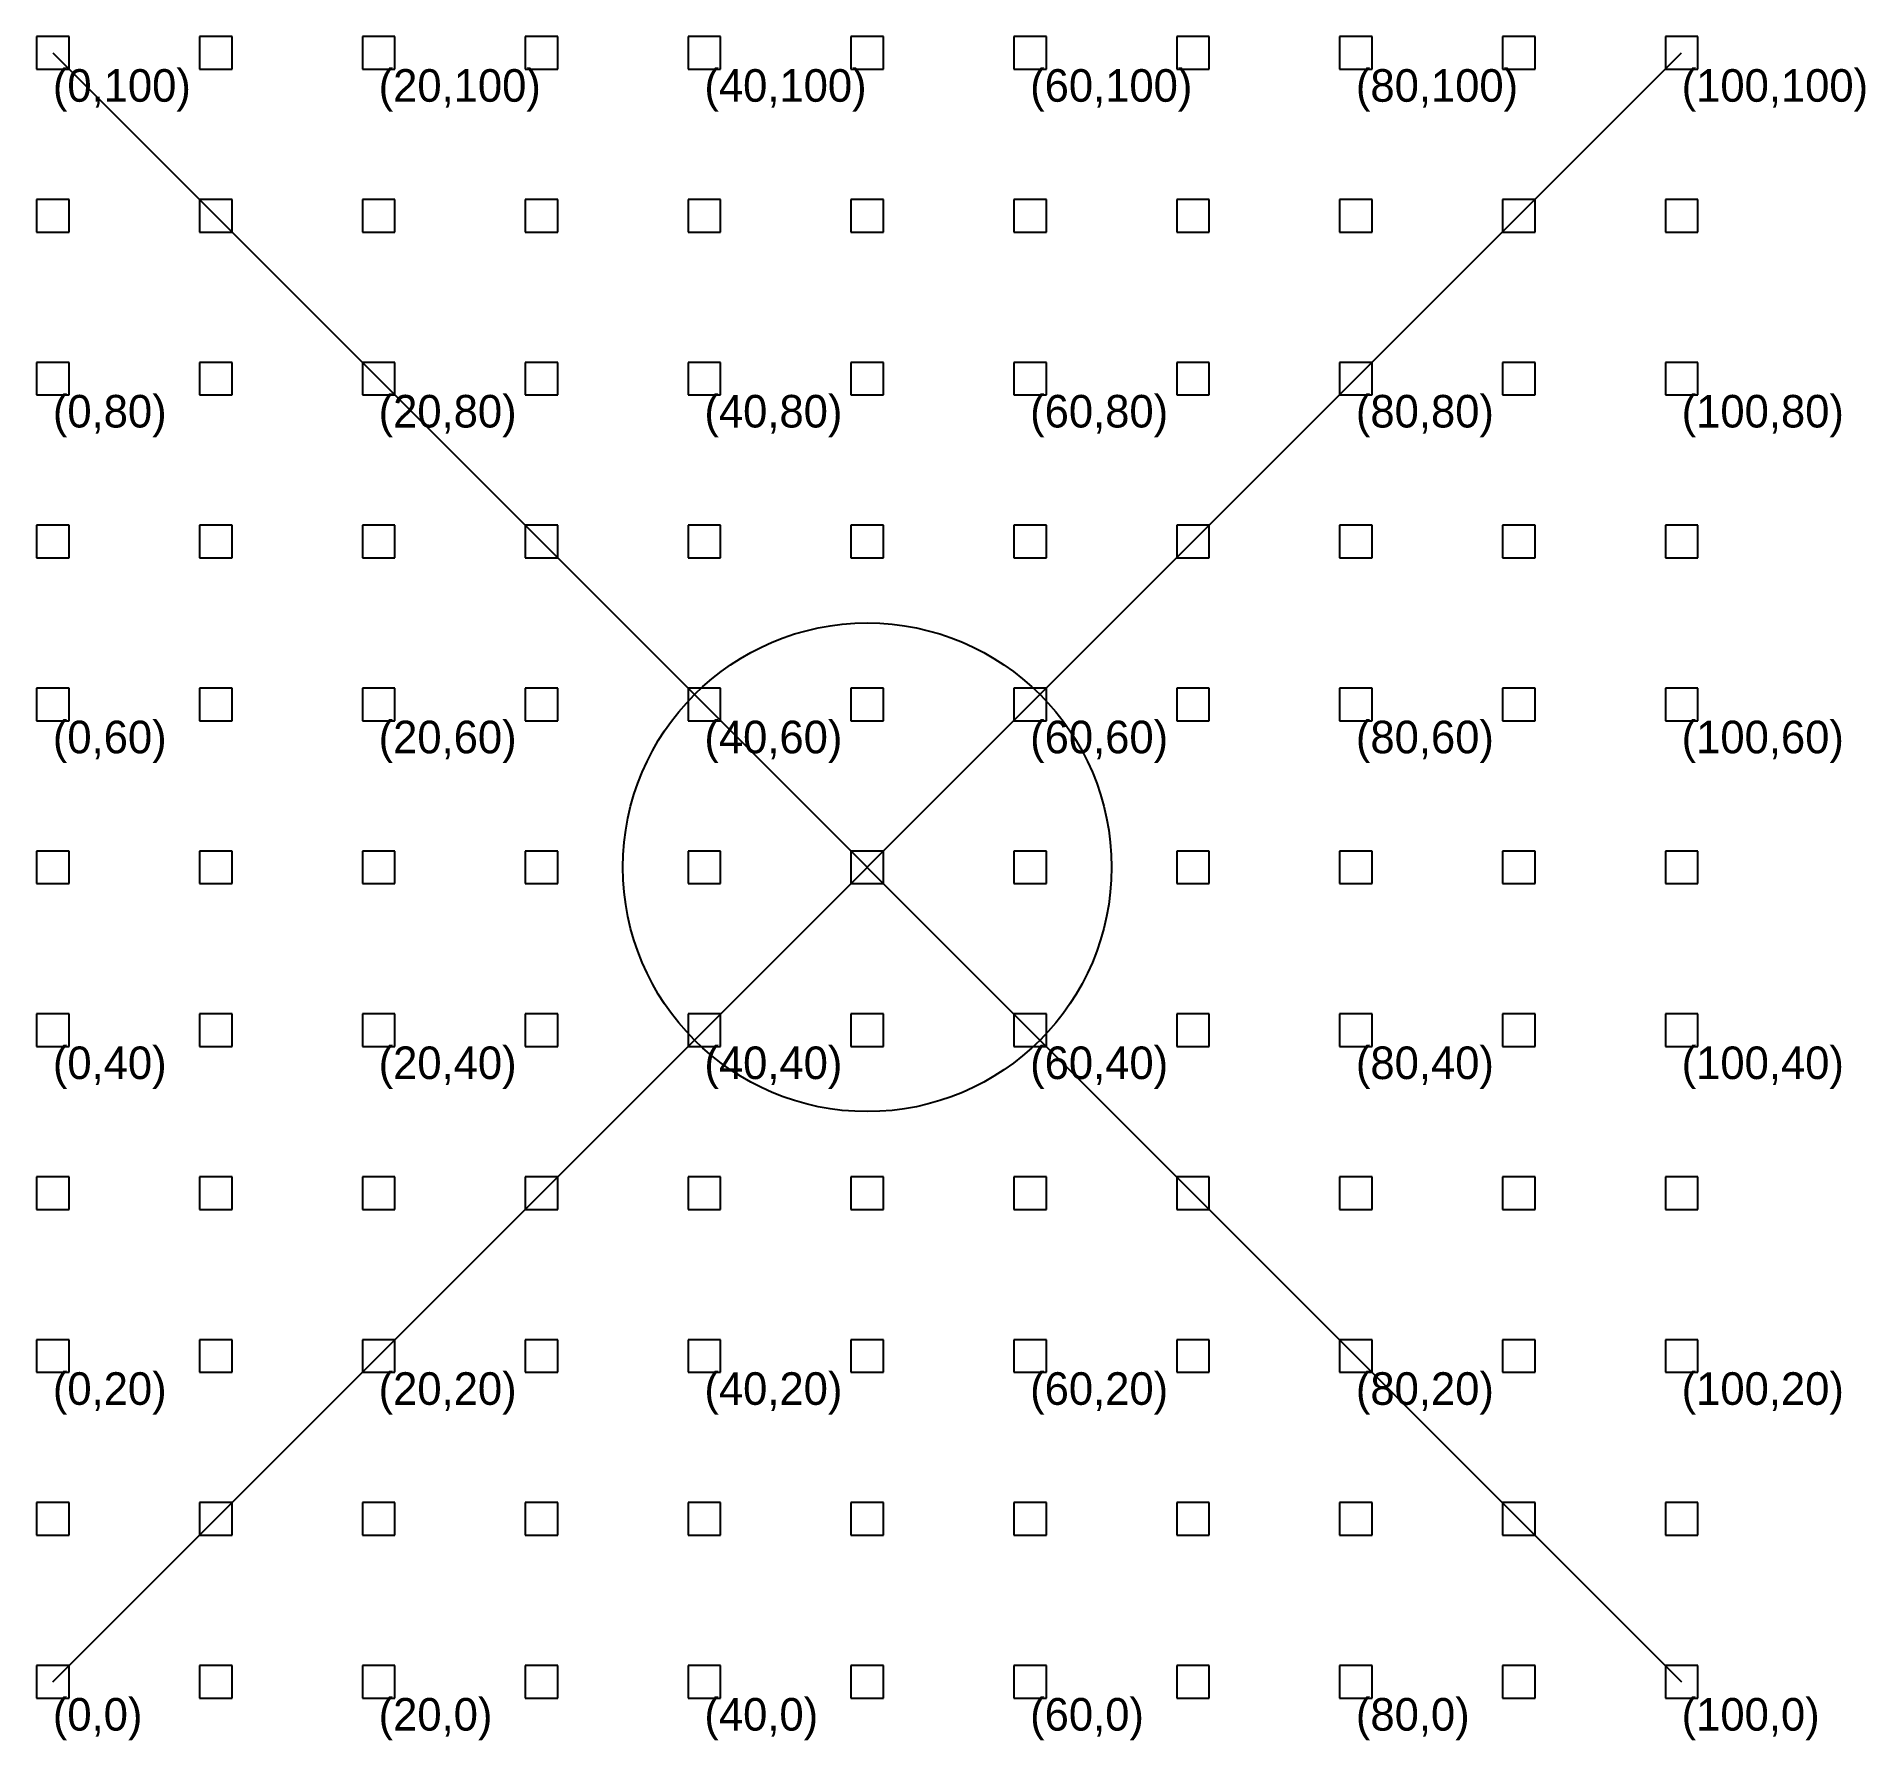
# Model space of a CAD drawing. Header units: metres. Extents: x -1 to 111, y -4 to 101.
import ezdxf

# ---------------------------------------------------------------- set-up
doc = ezdxf.new("R2010")
doc.units = ezdxf.units.M

msp = doc.modelspace()

# ---------------------------------------------------------------- linework, layer by layer
for p, q in [((1, 101), (-1, 101)), ((-1, 101), (-1, 99)), ((0, 0), (100, 100)), ((0, 100), (100, 0)), ((1, 99), (1, 101)), ((11, 101), (9, 101)), ((9, 101), (9, 99)), ((11, 99), (11, 101)), ((21, 101), (19, 101)), ((19, 101), (19, 99)), ((21, 99), (21, 101)), ((31, 101), (29, 101)), ((29, 101), (29, 99)), ((31, 99), (31, 101)), ((41, 101), (39, 101)), ((39, 101), (39, 99)), ((41, 99), (41, 101)), ((51, 101), (49, 101)), ((49, 101), (49, 99)), ((51, 99), (51, 101)), ((61, 101), (59, 101)), ((59, 101), (59, 99)), ((61, 99), (61, 101)), ((71, 101), (69, 101)), ((69, 101), (69, 99)), ((71, 99), (71, 101)), ((81, 101), (79, 101)), ((79, 101), (79, 99)), ((81, 99), (81, 101)), ((91, 101), (89, 101)), ((89, 101), (89, 99)), ((91, 99), (91, 101)), ((101, 101), (99, 101)), ((99, 101), (99, 99)), ((101, 99), (101, 101)), ((-1, 99), (1, 99)), ((9, 99), (11, 99)), ((19, 99), (21, 99)), ((29, 99), (31, 99)), ((39, 99), (41, 99)), ((49, 99), (51, 99)), ((59, 99), (61, 99)), ((69, 99), (71, 99)), ((79, 99), (81, 99)), ((89, 99), (91, 99)), ((99, 99), (101, 99)), ((1, 91), (-1, 91)), ((-1, 91), (-1, 89)), ((1, 89), (1, 91)), ((11, 91), (9, 91)), ((9, 91), (9, 89)), ((11, 89), (11, 91)), ((21, 91), (19, 91)), ((19, 91), (19, 89)), ((21, 89), (21, 91)), ((31, 91), (29, 91)), ((29, 91), (29, 89)), ((31, 89), (31, 91)), ((41, 91), (39, 91)), ((39, 91), (39, 89)), ((41, 89), (41, 91)), ((51, 91), (49, 91)), ((49, 91), (49, 89)), ((51, 89), (51, 91)), ((61, 91), (59, 91)), ((59, 91), (59, 89)), ((61, 89), (61, 91)), ((71, 91), (69, 91)), ((69, 91), (69, 89)), ((71, 89), (71, 91)), ((81, 91), (79, 91)), ((79, 91), (79, 89)), ((81, 89), (81, 91)), ((91, 91), (89, 91)), ((89, 91), (89, 89)), ((91, 89), (91, 91)), ((101, 91), (99, 91)), ((99, 91), (99, 89)), ((101, 89), (101, 91)), ((-1, 89), (1, 89)), ((9, 89), (11, 89)), ((19, 89), (21, 89)), ((29, 89), (31, 89)), ((39, 89), (41, 89)), ((49, 89), (51, 89)), ((59, 89), (61, 89)), ((69, 89), (71, 89)), ((79, 89), (81, 89)), ((89, 89), (91, 89)), ((99, 89), (101, 89)), ((1, 81), (-1, 81)), ((-1, 81), (-1, 79)), ((1, 79), (1, 81)), ((11, 81), (9, 81)), ((9, 81), (9, 79)), ((11, 79), (11, 81)), ((21, 81), (19, 81)), ((19, 81), (19, 79)), ((21, 79), (21, 81)), ((31, 81), (29, 81)), ((29, 81), (29, 79)), ((31, 79), (31, 81)), ((41, 81), (39, 81)), ((39, 81), (39, 79)), ((41, 79), (41, 81)), ((51, 81), (49, 81)), ((49, 81), (49, 79)), ((51, 79), (51, 81)), ((61, 81), (59, 81)), ((59, 81), (59, 79)), ((61, 79), (61, 81)), ((71, 81), (69, 81)), ((69, 81), (69, 79)), ((71, 79), (71, 81)), ((81, 81), (79, 81)), ((79, 81), (79, 79)), ((81, 79), (81, 81)), ((91, 81), (89, 81)), ((89, 81), (89, 79)), ((91, 79), (91, 81)), ((101, 81), (99, 81)), ((99, 81), (99, 79)), ((101, 79), (101, 81)), ((-1, 79), (1, 79)), ((9, 79), (11, 79)), ((19, 79), (21, 79)), ((29, 79), (31, 79)), ((39, 79), (41, 79)), ((49, 79), (51, 79)), ((59, 79), (61, 79)), ((69, 79), (71, 79)), ((79, 79), (81, 79)), ((89, 79), (91, 79)), ((99, 79), (101, 79)), ((1, 71), (-1, 71)), ((-1, 71), (-1, 69)), ((1, 69), (1, 71)), ((11, 71), (9, 71)), ((9, 71), (9, 69)), ((11, 69), (11, 71)), ((21, 71), (19, 71)), ((19, 71), (19, 69)), ((21, 69), (21, 71)), ((31, 71), (29, 71)), ((29, 71), (29, 69)), ((31, 69), (31, 71)), ((41, 71), (39, 71)), ((39, 71), (39, 69)), ((41, 69), (41, 71)), ((51, 71), (49, 71)), ((49, 71), (49, 69)), ((51, 69), (51, 71)), ((61, 71), (59, 71)), ((59, 71), (59, 69)), ((61, 69), (61, 71)), ((71, 71), (69, 71)), ((69, 71), (69, 69)), ((71, 69), (71, 71)), ((81, 71), (79, 71)), ((79, 71), (79, 69)), ((81, 69), (81, 71)), ((91, 71), (89, 71)), ((89, 71), (89, 69)), ((91, 69), (91, 71)), ((101, 71), (99, 71)), ((99, 71), (99, 69)), ((101, 69), (101, 71)), ((-1, 69), (1, 69)), ((9, 69), (11, 69)), ((19, 69), (21, 69)), ((29, 69), (31, 69)), ((39, 69), (41, 69)), ((49, 69), (51, 69)), ((59, 69), (61, 69)), ((69, 69), (71, 69)), ((79, 69), (81, 69)), ((89, 69), (91, 69)), ((99, 69), (101, 69)), ((1, 61), (-1, 61)), ((-1, 61), (-1, 59)), ((1, 59), (1, 61)), ((11, 61), (9, 61)), ((9, 61), (9, 59)), ((11, 59), (11, 61)), ((21, 61), (19, 61)), ((19, 61), (19, 59)), ((21, 59), (21, 61)), ((31, 61), (29, 61)), ((29, 61), (29, 59)), ((31, 59), (31, 61)), ((41, 61), (39, 61)), ((39, 61), (39, 59)), ((41, 59), (41, 61)), ((51, 61), (49, 61)), ((49, 61), (49, 59)), ((51, 59), (51, 61)), ((61, 61), (59, 61)), ((59, 61), (59, 59)), ((61, 59), (61, 61)), ((71, 61), (69, 61)), ((69, 61), (69, 59)), ((71, 59), (71, 61)), ((81, 61), (79, 61)), ((79, 61), (79, 59)), ((81, 59), (81, 61)), ((91, 61), (89, 61)), ((89, 61), (89, 59)), ((91, 59), (91, 61)), ((101, 61), (99, 61)), ((99, 61), (99, 59)), ((101, 59), (101, 61)), ((-1, 59), (1, 59)), ((9, 59), (11, 59)), ((19, 59), (21, 59)), ((29, 59), (31, 59)), ((39, 59), (41, 59)), ((49, 59), (51, 59)), ((59, 59), (61, 59)), ((69, 59), (71, 59)), ((79, 59), (81, 59)), ((89, 59), (91, 59)), ((99, 59), (101, 59)), ((1, 51), (-1, 51)), ((-1, 51), (-1, 49)), ((1, 49), (1, 51)), ((11, 51), (9, 51)), ((9, 51), (9, 49)), ((11, 49), (11, 51)), ((21, 51), (19, 51)), ((19, 51), (19, 49)), ((21, 49), (21, 51)), ((31, 51), (29, 51)), ((29, 51), (29, 49)), ((31, 49), (31, 51)), ((41, 51), (39, 51)), ((39, 51), (39, 49)), ((41, 49), (41, 51)), ((51, 51), (49, 51)), ((49, 51), (49, 49)), ((51, 49), (51, 51)), ((61, 51), (59, 51)), ((59, 51), (59, 49)), ((61, 49), (61, 51)), ((71, 51), (69, 51)), ((69, 51), (69, 49)), ((71, 49), (71, 51)), ((81, 51), (79, 51)), ((79, 51), (79, 49)), ((81, 49), (81, 51)), ((91, 51), (89, 51)), ((89, 51), (89, 49)), ((91, 49), (91, 51)), ((101, 51), (99, 51)), ((99, 51), (99, 49)), ((101, 49), (101, 51)), ((-1, 49), (1, 49)), ((9, 49), (11, 49)), ((19, 49), (21, 49)), ((29, 49), (31, 49)), ((39, 49), (41, 49)), ((49, 49), (51, 49)), ((59, 49), (61, 49)), ((69, 49), (71, 49)), ((79, 49), (81, 49)), ((89, 49), (91, 49)), ((99, 49), (101, 49)), ((1, 41), (-1, 41)), ((-1, 41), (-1, 39)), ((1, 39), (1, 41)), ((11, 41), (9, 41)), ((9, 41), (9, 39)), ((11, 39), (11, 41)), ((21, 41), (19, 41)), ((19, 41), (19, 39)), ((21, 39), (21, 41)), ((31, 41), (29, 41)), ((29, 41), (29, 39)), ((31, 39), (31, 41)), ((41, 41), (39, 41)), ((39, 41), (39, 39)), ((41, 39), (41, 41)), ((51, 41), (49, 41)), ((49, 41), (49, 39)), ((51, 39), (51, 41)), ((61, 41), (59, 41)), ((59, 41), (59, 39)), ((61, 39), (61, 41)), ((71, 41), (69, 41)), ((69, 41), (69, 39)), ((71, 39), (71, 41)), ((81, 41), (79, 41)), ((79, 41), (79, 39)), ((81, 39), (81, 41)), ((91, 41), (89, 41)), ((89, 41), (89, 39)), ((91, 39), (91, 41)), ((101, 41), (99, 41)), ((99, 41), (99, 39)), ((101, 39), (101, 41)), ((-1, 39), (1, 39)), ((9, 39), (11, 39)), ((19, 39), (21, 39)), ((29, 39), (31, 39)), ((39, 39), (41, 39)), ((49, 39), (51, 39)), ((59, 39), (61, 39)), ((69, 39), (71, 39)), ((79, 39), (81, 39)), ((89, 39), (91, 39)), ((99, 39), (101, 39)), ((1, 31), (-1, 31)), ((-1, 31), (-1, 29)), ((1, 29), (1, 31)), ((11, 31), (9, 31)), ((9, 31), (9, 29)), ((11, 29), (11, 31)), ((21, 31), (19, 31)), ((19, 31), (19, 29)), ((21, 29), (21, 31)), ((31, 31), (29, 31)), ((29, 31), (29, 29)), ((31, 29), (31, 31)), ((41, 31), (39, 31)), ((39, 31), (39, 29)), ((41, 29), (41, 31)), ((51, 31), (49, 31)), ((49, 31), (49, 29)), ((51, 29), (51, 31)), ((61, 31), (59, 31)), ((59, 31), (59, 29)), ((61, 29), (61, 31)), ((71, 31), (69, 31)), ((69, 31), (69, 29)), ((71, 29), (71, 31)), ((81, 31), (79, 31)), ((79, 31), (79, 29)), ((81, 29), (81, 31)), ((91, 31), (89, 31)), ((89, 31), (89, 29)), ((91, 29), (91, 31)), ((101, 31), (99, 31)), ((99, 31), (99, 29)), ((101, 29), (101, 31)), ((-1, 29), (1, 29)), ((9, 29), (11, 29)), ((19, 29), (21, 29)), ((29, 29), (31, 29)), ((39, 29), (41, 29)), ((49, 29), (51, 29)), ((59, 29), (61, 29)), ((69, 29), (71, 29)), ((79, 29), (81, 29)), ((89, 29), (91, 29)), ((99, 29), (101, 29)), ((1, 21), (-1, 21)), ((-1, 21), (-1, 19)), ((1, 19), (1, 21)), ((11, 21), (9, 21)), ((9, 21), (9, 19)), ((11, 19), (11, 21)), ((21, 21), (19, 21)), ((19, 21), (19, 19)), ((21, 19), (21, 21)), ((31, 21), (29, 21)), ((29, 21), (29, 19)), ((31, 19), (31, 21)), ((41, 21), (39, 21)), ((39, 21), (39, 19)), ((41, 19), (41, 21)), ((51, 21), (49, 21)), ((49, 21), (49, 19)), ((51, 19), (51, 21)), ((61, 21), (59, 21)), ((59, 21), (59, 19)), ((61, 19), (61, 21)), ((71, 21), (69, 21)), ((69, 21), (69, 19)), ((71, 19), (71, 21)), ((81, 21), (79, 21)), ((79, 21), (79, 19)), ((81, 19), (81, 21)), ((91, 21), (89, 21)), ((89, 21), (89, 19)), ((91, 19), (91, 21)), ((101, 21), (99, 21)), ((99, 21), (99, 19)), ((101, 19), (101, 21)), ((-1, 19), (1, 19)), ((9, 19), (11, 19)), ((19, 19), (21, 19)), ((29, 19), (31, 19)), ((39, 19), (41, 19)), ((49, 19), (51, 19)), ((59, 19), (61, 19)), ((69, 19), (71, 19)), ((79, 19), (81, 19)), ((89, 19), (91, 19)), ((99, 19), (101, 19)), ((1, 11), (-1, 11)), ((-1, 11), (-1, 9)), ((1, 9), (1, 11)), ((11, 11), (9, 11)), ((9, 11), (9, 9)), ((11, 9), (11, 11)), ((21, 11), (19, 11)), ((19, 11), (19, 9)), ((21, 9), (21, 11)), ((31, 11), (29, 11)), ((29, 11), (29, 9)), ((31, 9), (31, 11)), ((41, 11), (39, 11)), ((39, 11), (39, 9)), ((41, 9), (41, 11)), ((51, 11), (49, 11)), ((49, 11), (49, 9)), ((51, 9), (51, 11)), ((61, 11), (59, 11)), ((59, 11), (59, 9)), ((61, 9), (61, 11)), ((71, 11), (69, 11)), ((69, 11), (69, 9)), ((71, 9), (71, 11)), ((81, 11), (79, 11)), ((79, 11), (79, 9)), ((81, 9), (81, 11)), ((91, 11), (89, 11)), ((89, 11), (89, 9)), ((91, 9), (91, 11)), ((101, 11), (99, 11)), ((99, 11), (99, 9)), ((101, 9), (101, 11)), ((-1, 9), (1, 9)), ((9, 9), (11, 9)), ((19, 9), (21, 9)), ((29, 9), (31, 9)), ((39, 9), (41, 9)), ((49, 9), (51, 9)), ((59, 9), (61, 9)), ((69, 9), (71, 9)), ((79, 9), (81, 9)), ((89, 9), (91, 9)), ((99, 9), (101, 9)), ((1, 1), (-1, 1)), ((-1, 1), (-1, -1)), ((1, -1), (1, 1)), ((11, 1), (9, 1)), ((9, 1), (9, -1)), ((11, -1), (11, 1)), ((21, 1), (19, 1)), ((19, 1), (19, -1)), ((21, -1), (21, 1)), ((31, 1), (29, 1)), ((29, 1), (29, -1)), ((31, -1), (31, 1)), ((41, 1), (39, 1)), ((39, 1), (39, -1)), ((41, -1), (41, 1)), ((51, 1), (49, 1)), ((49, 1), (49, -1)), ((51, -1), (51, 1)), ((61, 1), (59, 1)), ((59, 1), (59, -1)), ((61, -1), (61, 1)), ((71, 1), (69, 1)), ((69, 1), (69, -1)), ((71, -1), (71, 1)), ((81, 1), (79, 1)), ((79, 1), (79, -1)), ((81, -1), (81, 1)), ((91, 1), (89, 1)), ((89, 1), (89, -1)), ((91, -1), (91, 1)), ((101, 1), (99, 1)), ((99, 1), (99, -1)), ((101, -1), (101, 1)), ((-1, -1), (1, -1)), ((9, -1), (11, -1)), ((19, -1), (21, -1)), ((29, -1), (31, -1)), ((39, -1), (41, -1)), ((49, -1), (51, -1)), ((59, -1), (61, -1)), ((69, -1), (71, -1)), ((79, -1), (81, -1)), ((89, -1), (91, -1)), ((99, -1), (101, -1))]:
    msp.add_line(p, q)
msp.add_circle((50, 50), 15)

# ---------------------------------------------------------------- texts
for s, p in [('(0,100)', (0, 97)), ('(20,100)', (20, 97)), ('(40,100)', (40, 97)), ('(60,100)', (60, 97)), ('(80,100)', (80, 97)), ('(100,100)', (100, 97)), ('(0,80)', (0, 77)), ('(20,80)', (20, 77)), ('(40,80)', (40, 77)), ('(60,80)', (60, 77)), ('(80,80)', (80, 77)), ('(100,80)', (100, 77)), ('(0,60)', (0, 57)), ('(20,60)', (20, 57)), ('(40,60)', (40, 57)), ('(60,60)', (60, 57)), ('(80,60)', (80, 57)), ('(100,60)', (100, 57)), ('(0,40)', (0, 37)), ('(20,40)', (20, 37)), ('(40,40)', (40, 37)), ('(60,40)', (60, 37)), ('(80,40)', (80, 37)), ('(100,40)', (100, 37)), ('(0,20)', (0, 17)), ('(20,20)', (20, 17)), ('(40,20)', (40, 17)), ('(60,20)', (60, 17)), ('(80,20)', (80, 17)), ('(100,20)', (100, 17)), ('(0,0)', (0, -3)), ('(20,0)', (20, -3)), ('(40,0)', (40, -3)), ('(60,0)', (60, -3)), ('(80,0)', (80, -3)), ('(100,0)', (100, -3))]:
    msp.add_text(s, height=2).set_placement(p)

doc.saveas('drawing.dxf')
